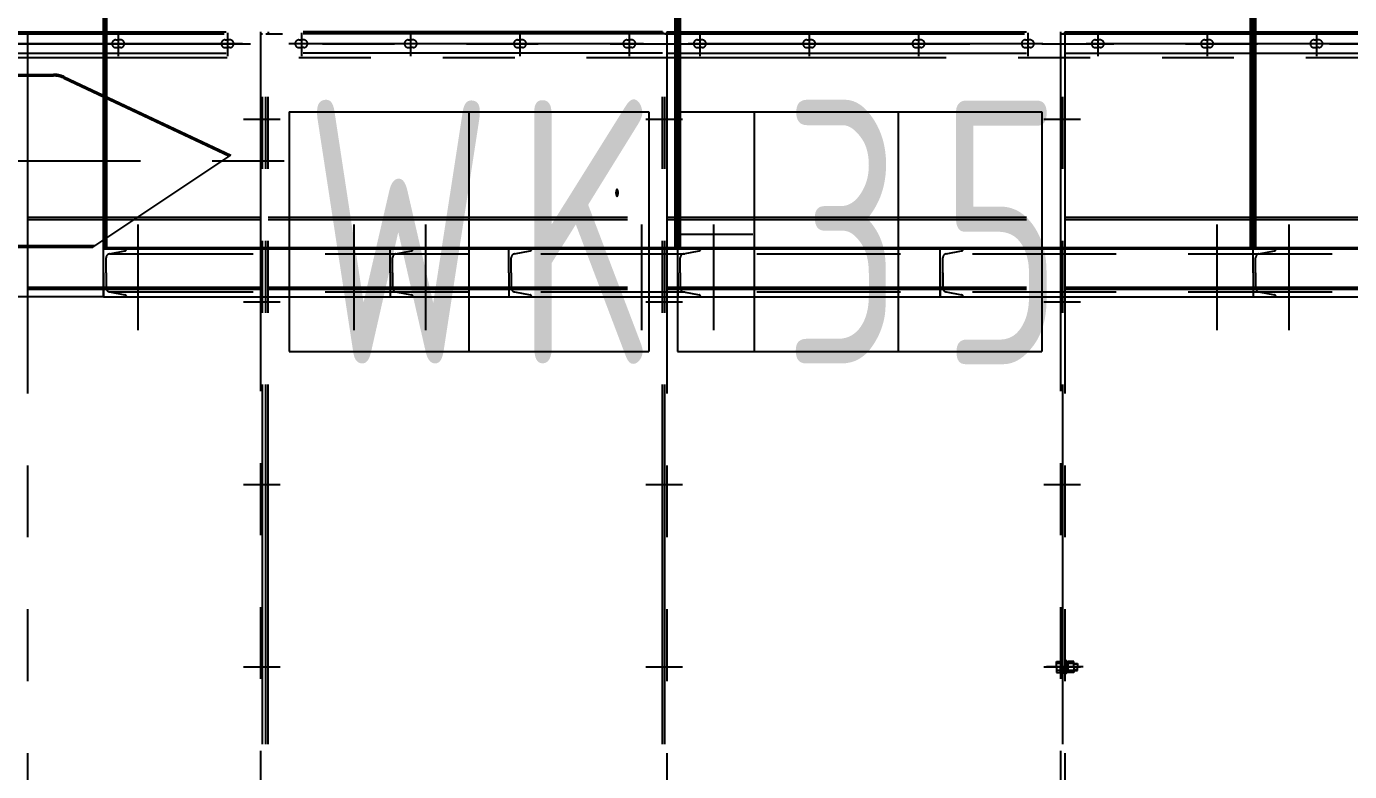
# Model space of a CAD drawing. Header units: millimetres. Extents: x 0 to 25200, y -693 to 17820.
# Drawn here: x 7102 to 9861, y 10991 to 12545 of the extents above; entities that cross this region are included whole.
import ezdxf
from ezdxf.enums import TextEntityAlignment as Align

# ---------------------------------------------------------------- set-up
doc = ezdxf.new("R2010")
doc.units = ezdxf.units.MM
doc.header["$LTSCALE"] = 600
for name, pattern in [('F', [0.75, 0.5, -0.25]), ('G', [2, 1.25, -0.25, 0.25, -0.25]), ('K', [2.5, 1.25, -0.25, 0.25, -0.25, 0.25, -0.25])]:
    doc.linetypes.add(name, pattern=pattern)
for name, color, linetype in [('01', 7, 'Continuous'), ('04', 2, 'F'), ('05', 4, 'G'), ('07', 6, 'K'), ('08', 1, 'Continuous')]:
    doc.layers.add(name, color=color, linetype=linetype)
doc.styles.get("Standard").update_dxf_attribs({"font": 'isocp', "width": 0.707, "bigfont": 'intecad.shx'})
doc.dimstyles.new('INTE', dxfattribs={"dimscale": 60, "dimtxt": 3.5, "dimasz": 3, "dimexe": 3, "dimexo": 0, "dimgap": 1, "dimtad": 1, "dimdsep": 46, "dimtxsty": 'Standard', "dimcen": 0, "dimclrd": 1, "dimclre": 1, "dimclrt": 3, "dimadec": 0, "dimazin": 0, "dimtfac": 1, "dimtmove": 0, "dimatfit": 0, "dimfxl": 1, "dimarcsym": 0})

# ---------------------------------------------------------------- blocks, each defined once
blk = doc.blocks.new('*U922')
at = {"layer": '01'}
for p, q in [((-12.8, 0), (-12.8, 11.7)), ((-12.8, 11.7), (0, 11.7)), ((-12.8, 7), (0, 7)), ((0, 11.7), (0, 0)), ((0, -11.7), (0, 0)), ((-12.8, 0), (-12.8, -11.7)), ((-12.8, -7), (0, -7)), ((-12.8, -11.7), (0, -11.7))]:
    blk.add_line(p, q, dxfattribs=at)
at = {"layer": '05'}
blk.add_line((-13.9, 0), (1.1, 0), dxfattribs=at)
blk = doc.blocks.new('HS223')
at = {"layer": '07', "color": 6, "linetype": 'K'}
for p, q in [((36964.7, 36399.5), (37785.7, 36399.5)), ((37489.2, 36397.3), (37489.2, 36351.8)), ((37717.2, 36397.3), (37717.2, 36351.8)), ((37785.7, 36399.5), (37785.7, 33413.5)), ((38624.7, 36399.5), (37801.7, 36399.5)), ((37801.7, 36399.5), (37801.7, 36395)), ((37871.2, 36397.3), (37871.2, 36351.8)), ((38099.2, 36397.3), (38099.2, 36351.8)), ((38327.2, 36397.3), (38327.2, 36351.8)), ((38555.2, 36397.3), (38555.2, 36351.8)), ((38624.7, 36399.5), (38624.7, 36395)), ((38633.7, 36399.5), (39454.7, 36399.5)), ((38633.7, 36399.5), (38633.7, 36395)), ((38702.2, 36397.3), (38702.2, 36351.8)), ((38930.2, 36397.3), (38930.2, 36351.8)), ((39158.2, 36397.3), (39158.2, 36351.8)), ((39386.2, 36397.3), (39386.2, 36351.8)), ((39454.7, 36399.5), (39454.7, 33413.5)), ((39463.7, 36399.5), (40284.7, 36399.5)), ((39463.7, 36399.5), (39463.7, 36395)), ((39532.2, 36397.3), (39532.2, 36351.8)), ((39760.2, 36397.3), (39760.2, 36351.8)), ((39988.2, 36397.3), (39988.2, 36351.8)), ((36960.2, 36395), (37785.6, 36395)), ((37748.6, 36374.5), (37008.8, 36374.5)), ((37015.4, 36374.5), (42643.4, 36374.5)), ((37300.2, 36395), (37300.2, 33373)), ((37484.2, 36382.5), (37489.2, 36382.5)), ((37489.2, 36394.4), (37489.2, 36348.8)), ((37494.2, 36382.5), (37489.2, 36382.5)), ((37712.2, 36382.5), (37717.2, 36382.5)), ((37717.2, 36394.4), (37717.2, 36348.8)), ((37722.2, 36382.5), (37717.2, 36382.5)), ((37785.6, 36395), (37790.2, 36395)), ((37790.2, 33413.5), (37790.2, 36395)), ((37797.2, 36395), (37832.2, 36395)), ((37797.2, 33413.5), (37797.2, 36395)), ((37801.7, 33413.5), (37801.7, 36395)), ((38624.7, 36395), (37832.2, 36395)), ((38585.1, 36374.5), (37845.3, 36374.5)), ((37866.2, 36382.5), (37871.2, 36382.5)), ((37871.2, 36394.4), (37871.2, 36348.8)), ((37876.2, 36382.5), (37871.2, 36382.5)), ((38094.2, 36382.5), (38099.2, 36382.5)), ((38099.2, 36394.4), (38099.2, 36348.8)), ((38104.2, 36382.5), (38099.2, 36382.5)), ((38322.2, 36382.5), (38327.2, 36382.5)), ((38327.2, 36394.4), (38327.2, 36348.8)), ((38332.2, 36382.5), (38327.2, 36382.5)), ((38550.2, 36382.5), (38555.2, 36382.5)), ((38555.2, 36394.4), (38555.2, 36348.8)), ((38560.2, 36382.5), (38555.2, 36382.5)), ((38629.2, 36395), (38624.7, 36395)), ((38624.7, 33413.5), (38624.7, 36395)), ((38629.2, 36395), (39454.6, 36395)), ((38633.7, 36395), (38629.2, 36395)), ((38629.2, 33413.5), (38629.2, 36395)), ((38633.7, 36395), (38633.7, 33413.5)), ((39417.6, 36374.5), (38677.8, 36374.5)), ((38697.2, 36382.5), (38702.2, 36382.5)), ((38702.2, 36394.4), (38702.2, 36348.8)), ((38707.2, 36382.5), (38702.2, 36382.5)), ((38925.2, 36382.5), (38930.2, 36382.5)), ((38930.2, 36394.4), (38930.2, 36348.8)), ((38935.2, 36382.5), (38930.2, 36382.5)), ((39153.2, 36382.5), (39158.2, 36382.5)), ((39158.2, 36394.4), (39158.2, 36348.8)), ((39163.2, 36382.5), (39158.2, 36382.5)), ((39381.2, 36382.5), (39386.2, 36382.5)), ((39386.2, 36394.4), (39386.2, 36348.8)), ((39391.2, 36382.5), (39386.2, 36382.5)), ((39454.6, 36395), (39459.2, 36395)), ((39459.2, 36395), (40284.6, 36395)), ((39463.7, 36395), (39459.2, 36395)), ((39459.2, 33413.5), (39459.2, 36395)), ((39463.7, 36395), (39463.7, 33413.5)), ((40247.6, 36374.5), (39507.8, 36374.5)), ((39527.2, 36382.5), (39532.2, 36382.5)), ((39532.2, 36394.4), (39532.2, 36348.8)), ((39537.2, 36382.5), (39532.2, 36382.5)), ((39755.2, 36382.5), (39760.2, 36382.5)), ((39760.2, 36394.4), (39760.2, 36348.8)), ((39765.2, 36382.5), (39760.2, 36382.5)), ((39983.2, 36382.5), (39988.2, 36382.5)), ((39988.2, 36394.4), (39988.2, 36348.8)), ((39993.2, 36382.5), (39988.2, 36382.5)), ((36964.7, 36354.5), (37785.7, 36354.5)), ((36966.2, 36346), (42676.2, 36346)), ((37484.2, 36366.5), (37489.2, 36366.5)), ((37494.2, 36366.5), (37489.2, 36366.5)), ((37712.2, 36366.5), (37717.2, 36366.5)), ((37722.2, 36366.5), (37717.2, 36366.5)), ((38624.7, 36354.5), (37801.7, 36354.5)), ((37866.2, 36366.5), (37871.2, 36366.5)), ((37876.2, 36366.5), (37871.2, 36366.5)), ((38094.2, 36366.5), (38099.2, 36366.5)), ((38104.2, 36366.5), (38099.2, 36366.5)), ((38322.2, 36366.5), (38327.2, 36366.5)), ((38332.2, 36366.5), (38327.2, 36366.5)), ((38550.2, 36366.5), (38555.2, 36366.5)), ((38560.2, 36366.5), (38555.2, 36366.5)), ((38633.7, 36354.5), (39454.7, 36354.5)), ((38697.2, 36366.5), (38702.2, 36366.5)), ((38707.2, 36366.5), (38702.2, 36366.5)), ((38925.2, 36366.5), (38930.2, 36366.5)), ((38935.2, 36366.5), (38930.2, 36366.5)), ((39153.2, 36366.5), (39158.2, 36366.5)), ((39163.2, 36366.5), (39158.2, 36366.5)), ((39381.2, 36366.5), (39386.2, 36366.5)), ((39391.2, 36366.5), (39386.2, 36366.5)), ((39463.7, 36354.5), (40284.7, 36354.5)), ((39527.2, 36366.5), (39532.2, 36366.5)), ((39537.2, 36366.5), (39532.2, 36366.5)), ((39755.2, 36366.5), (39760.2, 36366.5)), ((39765.2, 36366.5), (39760.2, 36366.5)), ((39983.2, 36366.5), (39988.2, 36366.5)), ((39993.2, 36366.5), (39988.2, 36366.5)), ((37258.2, 36310.5), (37354.3, 36310.5)), ((37258.2, 36307.5), (37354.3, 36307.5)), ((37375.6, 36302.8), (37721.2, 36140.1)), ((37376.9, 36305.5), (37724.2, 36142)), ((38595.6, 36232.4), (38595.6, 35732.4)), ((37750.4, 36217.5), (37827.2, 36217.5)), ((38589.4, 36217.5), (38666.2, 36217.5)), ((39419.4, 36217.5), (39496.2, 36217.5)), ((33785.5, 36130.5), (37857.9, 36130.5)), ((37436.2, 35950.5), (37724.2, 36142)), ((37300.2, 36012.5), (37785.7, 36012.5)), ((37801.7, 36012.5), (38624.7, 36012.5)), ((38633.7, 36012.5), (39454.7, 36012.5)), ((39463.7, 36012.5), (40284.7, 36012.5)), ((37300.2, 36008), (37785.7, 36008)), ((37801.7, 36008), (38624.7, 36008)), ((38633.7, 36008), (39454.7, 36008)), ((39463.7, 36008), (40284.7, 36008)), ((37258.2, 35953.5), (37440.7, 35953.5)), ((37258.2, 35950.5), (37436.2, 35950.5)), ((37258.2, 35950.5), (37436.2, 35950.5)), ((37300.2, 35867), (37785.7, 35867)), ((37300.2, 35862.5), (37785.7, 35862.5)), ((37801.7, 35867), (38624.7, 35867)), ((37801.7, 35862.5), (38624.7, 35862.5)), ((38633.7, 35867), (39454.7, 35867)), ((38633.7, 35862.5), (39454.7, 35862.5)), ((39463.7, 35867), (40284.7, 35867)), ((39463.7, 35862.5), (40284.7, 35862.5)), ((37750.4, 35836.5), (37827.2, 35836.5)), ((38589.4, 35836.5), (38666.2, 35836.5)), ((39419.4, 35836.5), (39496.2, 35836.5)), ((38655.6, 35732.4), (39115.6, 35732.4)), ((37750.4, 35455.5), (37827.2, 35455.5)), ((38589.4, 35455.5), (38666.2, 35455.5)), ((39419.4, 35455.5), (39496.2, 35455.5)), ((37750.4, 35074.5), (37827.2, 35074.5)), ((38589.4, 35074.5), (38666.2, 35074.5)), ((39419.4, 35074.5), (39496.2, 35074.5)), ((39501.9, 35074.5), (39425.1, 35074.5)), ((39445.9, 35086.2), (39454.7, 35086.2)), ((39445.9, 35074.5), (39445.9, 35086.2)), ((39454.7, 35081.5), (39445.9, 35081.5)), ((39445.9, 35074.5), (39445.9, 35062.9)), ((39454.7, 35086.2), (39454.7, 35074.5)), ((39454.7, 35062.9), (39454.7, 35074.5)), ((39463.7, 35088.5), (39463.7, 35074.5)), ((39466.2, 35088.5), (39463.7, 35088.5)), ((39463.7, 35060.5), (39463.7, 35074.5)), ((39466.2, 35074.5), (39466.2, 35088.5)), ((39466.2, 35085.2), (39466.2, 35074.5)), ((39469.8, 35085.2), (39466.2, 35085.2)), ((39466.2, 35074.5), (39469.8, 35076.6)), ((39466.2, 35063.8), (39466.2, 35074.5)), ((39469.8, 35074.5), (39466.2, 35072.5)), ((39466.2, 35074.5), (39466.2, 35060.5)), ((39469.8, 35074.5), (39469.8, 35085.2)), ((39469.8, 35074.5), (39469.8, 35063.8)), ((39482.6, 35081.5), (39489.7, 35081.5)), ((39489.7, 35080.1), (39482.6, 35080.1)), ((39489.7, 35081.5), (39489.7, 35074.5)), ((39489.7, 35067.5), (39489.7, 35074.5)), ((39454.7, 35067.5), (39445.9, 35067.5)), ((39445.9, 35062.9), (39454.7, 35062.9)), ((39466.2, 35060.5), (39463.7, 35060.5)), ((39469.8, 35063.8), (39466.2, 35063.8)), ((39469.8, 35067.5), (39489.7, 35067.5)), ((39489.7, 35068.9), (39482.6, 35068.9))]:
    blk.add_line(p, q, dxfattribs=at)
at = {"layer": '07', "color": 6, "linetype": 'K', "ltscale": 1.071429}
for p, q in [((37845.6, 36232.4), (37845.6, 35732.4)), ((37845.6, 36232.4), (38595.6, 36232.4)), ((38220.6, 36232.4), (38220.6, 35732.4)), ((38655.6, 36232.4), (38655.6, 35732.4)), ((38655.6, 36232.4), (39115.6, 36232.4)), ((38815.6, 36232.4), (38815.6, 35732.4)), ((39115.6, 36232.4), (39115.6, 35732.4)), ((39115.6, 36232.4), (39115.6, 35732.4)), ((39115.6, 36232.4), (39415.6, 36232.4)), ((39415.6, 36232.4), (39415.6, 35732.4)), ((38658.1, 35977.2), (38813.1, 35977.2)), ((37845.6, 35732.4), (38595.6, 35732.4)), ((39115.6, 35732.4), (39415.6, 35732.4))]:
    blk.add_line(p, q, dxfattribs=at)
at = {"layer": '07', "color": 6, "linetype": 'K'}
for centre, radius, start, end in [((37484.2, 36374.5), 8, 90, 270), ((37494.2, 36374.5), 8, 270, 90), ((37712.2, 36374.5), 8, 90, 270), ((37722.2, 36374.5), 8, 270, 90), ((37866.2, 36374.5), 8, 90, 270), ((37876.2, 36374.5), 8, 270, 90), ((38094.2, 36374.5), 8, 90, 270), ((38104.2, 36374.5), 8, 270, 90), ((38322.2, 36374.5), 8, 90, 270), ((38332.2, 36374.5), 8, 270, 90), ((38550.2, 36374.5), 8, 90, 270), ((38560.2, 36374.5), 8, 270, 90), ((38697.2, 36374.5), 8, 90, 270), ((38707.2, 36374.5), 8, 270, 90), ((38925.2, 36374.5), 8, 90, 270), ((38935.2, 36374.5), 8, 270, 90), ((39153.2, 36374.5), 8, 90, 270), ((39163.2, 36374.5), 8, 270, 90), ((39381.2, 36374.5), 8, 90, 270), ((39391.2, 36374.5), 8, 270, 90), ((39527.2, 36374.5), 8, 90, 270), ((39537.2, 36374.5), 8, 270, 90), ((39755.2, 36374.5), 8, 90, 270), ((39765.2, 36374.5), 8, 270, 90), ((39983.2, 36374.5), 8, 90, 270), ((39993.2, 36374.5), 8, 270, 90), ((37354.3, 36257.5), 53, 64.7887, 90), ((37354.3, 36257.5), 50, 64.7887, 90)]:
    blk.add_arc(centre, radius, start, end, dxfattribs=at)
at = {"layer": '07', "color": 6, "linetype": 'K', "rotation": 180}
blk.add_blockref('*U922', (39469.8, 35074.5), dxfattribs=at)
at = {"layer": '07', "color": 6, "linetype": 'K', "width": 0.605172}
blk.add_text('●', height=15, dxfattribs=at).set_placement((38525.1, 36054.1), (38534.1, 36054.1), align=Align.FIT)
at = {"layer": '07', "color": 6, "linetype": 'K', "ltscale": 1.071429, "char_height": 500, "attachment_point": 1}
for s, insert, width in [('{\\H1.1x;K}   ', (38319.5, 36256.8), 618.744), ('{\\H1.1x;W}   ', (37879, 36257.7), 618.744), ('{\\H1.1x;3}   ', (38877.4, 36255.9), 618.744), ('{\\H1.1x;5}   ', (39203.8, 36256), 240.959)]:
    blk.add_mtext(s, dxfattribs=dict(at, insert=insert, width=width))
blk = doc.blocks.new('RES2')
at = {"layer": '01', "color": 7, "linetype": 'Continuous'}
for p, q in [((37581, 8567.2), (37581, 8667.2)), ((37581, 8667.2), (42376, 8667.2)), ((37581, 8617.2), (37581, 8667.2)), ((37581, 8617.2), (37581, 8567.2)), ((37581, 8567.2), (42376, 8567.2))]:
    blk.add_line(p, q, dxfattribs=at)
at = {"layer": '04', "color": 2, "linetype": 'F'}
for p, q in [((37581, 8667.2), (37629, 8667.2)), ((38178.5, 8667.2), (38226.5, 8667.2)), ((38178.5, 8617.2), (38178.5, 8667.2)), ((38426, 8667.2), (38474, 8667.2)), ((38426, 8617.2), (38426, 8667.2)), ((38778.5, 8667.2), (38826.5, 8667.2)), ((38778.5, 8617.2), (38778.5, 8667.2)), ((39326, 8567.2), (39326, 8667.2)), ((39326, 8617.2), (39326, 8667.2)), ((39326, 8667.2), (39374, 8667.2)), ((39978.5, 8667.2), (40026.5, 8667.2)), ((39978.5, 8617.2), (39978.5, 8667.2)), ((37586.3, 8617.2), (37586.3, 8648.6)), ((37593.2, 8656.9), (37625.6, 8663)), ((38183.8, 8617.2), (38183.8, 8648.6)), ((38190.7, 8656.9), (38223.1, 8663)), ((38431.3, 8617.2), (38431.3, 8648.6)), ((38438.2, 8656.9), (38470.6, 8663)), ((38783.8, 8617.2), (38783.8, 8648.6)), ((38790.7, 8656.9), (38823.1, 8663)), ((39331.3, 8617.2), (39331.3, 8648.6)), ((39338.2, 8656.9), (39370.6, 8663)), ((39983.8, 8617.2), (39983.8, 8648.6)), ((39990.7, 8656.9), (40023.1, 8663)), ((37586.3, 8617.2), (37586.3, 8585.8)), ((38178.5, 8617.2), (38178.5, 8567.2)), ((38183.8, 8617.2), (38183.8, 8585.8)), ((38426, 8617.2), (38426, 8567.2)), ((38431.3, 8617.2), (38431.3, 8585.8)), ((38778.5, 8617.2), (38778.5, 8567.2)), ((38783.8, 8617.2), (38783.8, 8585.8)), ((39326, 8617.2), (39326, 8567.2)), ((39331.3, 8617.2), (39331.3, 8585.8)), ((39978.5, 8617.2), (39978.5, 8567.2)), ((39983.8, 8617.2), (39983.8, 8585.8)), ((37581, 8567.2), (37629, 8567.2)), ((37593.2, 8577.5), (37625.6, 8571.4)), ((38178.5, 8567.2), (38226.5, 8567.2)), ((38190.7, 8577.5), (38223.1, 8571.4)), ((38426, 8567.2), (38474, 8567.2)), ((38438.2, 8577.5), (38470.6, 8571.4)), ((38778.5, 8567.2), (38826.5, 8567.2)), ((38790.7, 8577.5), (38823.1, 8571.4)), ((39326, 8567.2), (39374, 8567.2)), ((39338.2, 8577.5), (39370.6, 8571.4)), ((39978.5, 8567.2), (40026.5, 8567.2)), ((39990.7, 8577.5), (40023.1, 8571.4))]:
    blk.add_line(p, q, dxfattribs=at)
at = {"layer": '04'}
for p, q in [((37593.2, 8656.9), (42363.8, 8656.9)), ((37593.2, 8577.5), (42363.8, 8577.5))]:
    blk.add_line(p, q, dxfattribs=at)
at = {"layer": '04', "color": 2, "linetype": 'F'}
for centre, radius, start, end in [((37624.8, 8667.2), 4.25, 280.7056, 0), ((38222.3, 8667.2), 4.25, 280.7056, 0), ((38469.8, 8667.2), 4.25, 280.7056, 0), ((38822.3, 8667.2), 4.25, 280.7056, 0), ((39369.8, 8667.2), 4.25, 280.7056, 0), ((40022.3, 8667.2), 4.25, 280.7056, 0), ((37594.8, 8648.6), 8.5, 100.7056, 180), ((38192.3, 8648.6), 8.5, 100.7056, 180), ((38439.8, 8648.6), 8.5, 100.7056, 180), ((38792.3, 8648.6), 8.5, 100.7056, 180), ((39339.8, 8648.6), 8.5, 100.7056, 180), ((39992.3, 8648.6), 8.5, 100.7056, 180), ((37594.8, 8585.8), 8.5, 180, 259.2944), ((38192.3, 8585.8), 8.5, 180, 259.2944), ((38439.8, 8585.8), 8.5, 180, 259.2944), ((38792.3, 8585.8), 8.5, 180, 259.2944), ((39339.8, 8585.8), 8.5, 180, 259.2944), ((39992.3, 8585.8), 8.5, 180, 259.2944), ((37624.8, 8567.2), 4.25, 0, 79.2944), ((38222.3, 8567.2), 4.25, 0, 79.2944), ((38469.8, 8567.2), 4.25, 0, 79.2944), ((38822.3, 8567.2), 4.25, 0, 79.2944), ((39369.8, 8567.2), 4.25, 0, 79.2944), ((40022.3, 8567.2), 4.25, 0, 79.2944)]:
    blk.add_arc(centre, radius, start, end, dxfattribs=at)
at = {"layer": '05'}
for p, q in [((37653.5, 8497.5), (37653.5, 8718.4)), ((38103.5, 8497.5), (38103.5, 8718.4)), ((38253.5, 8497.5), (38253.5, 8718.4)), ((38703.5, 8497.5), (38703.5, 8718.4)), ((38853.5, 8497.5), (38853.5, 8718.4)), ((39903.5, 8497.5), (39903.5, 8718.4)), ((40053.5, 8497.5), (40053.5, 8718.4))]:
    blk.add_line(p, q, dxfattribs=at)
blk = doc.blocks.new('FD45')
at = {"layer": '01', "ltscale": 1.2}
for p, q in [((6359.6, 12274.3), (6359.6, 12857.3)), ((6362.6, 12274.3), (6362.6, 12857.3)), ((6366.6, 12274.3), (6366.6, 12857.3)), ((7551.6, 12277.3), (7551.6, 12857.3)), ((7555.6, 12277.3), (7555.6, 12857.3)), ((7558.6, 12277.3), (7558.6, 12857.3)), ((7562.6, 12277.3), (7562.6, 12857.3)), ((8751.6, 12277.3), (8751.6, 12857.3)), ((8755.6, 12277.3), (8755.6, 12857.3)), ((8758.6, 12277.3), (8758.6, 12857.3)), ((8762.6, 12277.3), (8762.6, 12857.3)), ((6366.6, 12277.3), (11147.6, 12277.3))]:
    blk.add_line(p, q, dxfattribs=at)
blk = doc.blocks.new('*D935')
at = {"layer": '08', "color": 1, "lineweight": -2, "ltscale": 1.2}
for p, q in [((7262.4, 11981.1), (6741, 11981.1)), ((6921, 9961.1), (6921, 11801.1)), ((7175.8, 9781.1), (6741, 9781.1))]:
    blk.add_line(p, q, dxfattribs=at)
at = {"layer": '08', "color": 1, "ltscale": 1.2}
for points in [[(6891, 11801.1), (6951, 11801.1), (6921, 11981.1)], [(6891, 9961.1), (6951, 9961.1), (6921, 9781.1)]]:
    blk.add_solid(points, dxfattribs=at)
at = {"layer": 'Defpoints', "color": 0, "ltscale": 1.2}
for p in [(6921, 11981.1), (7262.4, 11981.1), (7175.8, 9781.1)]:
    blk.add_point(p, dxfattribs=at)
at = {"layer": '08', "color": 3, "ltscale": 1.2, "insert": (6756, 10881.1), "char_height": 210, "attachment_point": 5, "rotation": 90}
blk.add_mtext('2200', dxfattribs=at)

msp = doc.modelspace()

# ---------------------------------------------------------------- block references
at = {"layer": '04', "ltscale": 1.2}
msp.add_blockref('HS223', (-30196.262, -23865.486), dxfattribs=at)
at = {"layer": '05', "ltscale": 1.2}
msp.add_blockref('FD45', (902.846, -193.269), dxfattribs=at)
at = {"layer": '07', "ltscale": 1.2}
msp.add_blockref('RES2', (-30318.622, 3413.868), dxfattribs=at)

# ---------------------------------------------------------------- dimensions: what is measured, and where the dimension line sits
at = {"layer": '08', "ltscale": 1.2}
dim = msp.add_linear_dim(base=(6921.046, 11981.059), p1=(7175.812, 9781.059), p2=(7262.404, 11981.059), angle=90, dimstyle='INTE', dxfattribs=at)
dim.commit()
dim.dimension.update_dxf_attribs({"geometry": '*D935', "text_midpoint": (6756.025, 10881.059)})

doc.saveas('drawing.dxf')
